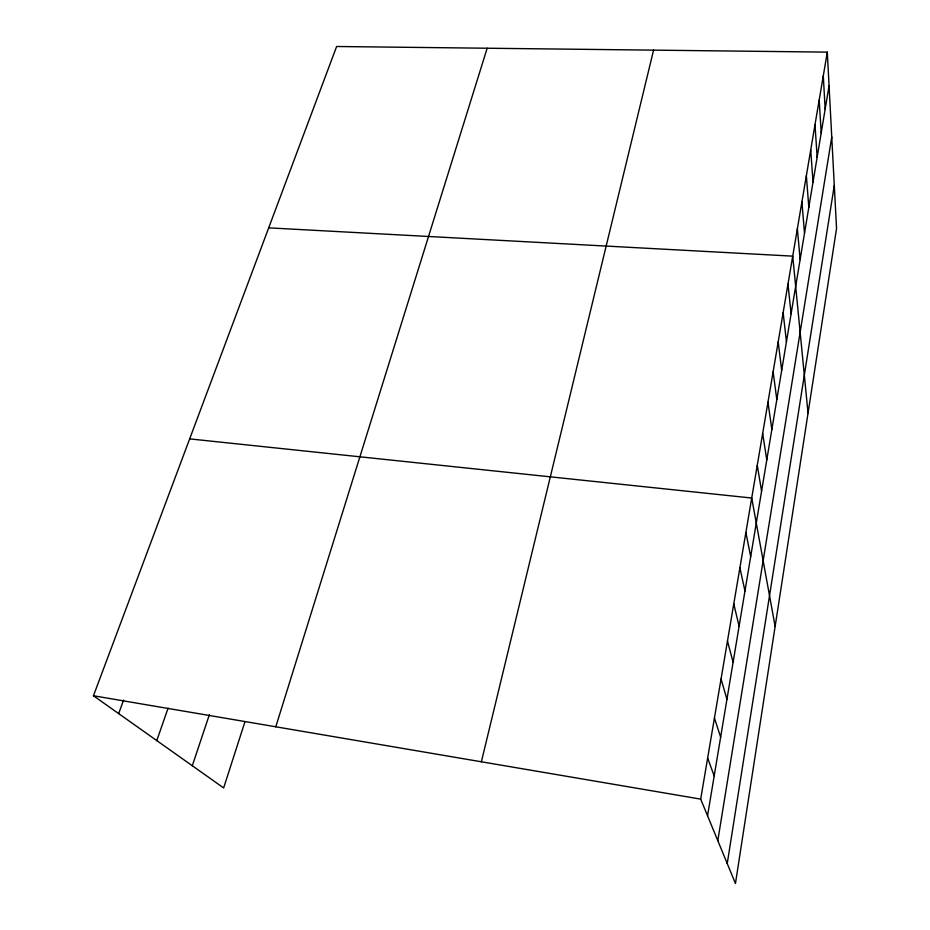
<?xml version="1.0" encoding="UTF-8"?>
<svg xmlns="http://www.w3.org/2000/svg" width="930" height="930" viewBox="0 0 930 930"><rect width="100%" height="100%" fill="white"/><g stroke="black" fill="none" stroke-linecap="round" stroke-linejoin="round"><path stroke-width="1.4" d="M727.237 863.552L834.291 185.349M717.809 840.662L831.757 137.001M707.556 815.773L829.06 85.711M827.305 52.127L836.547 228.466L735.456 883.5L700.685 799.114L827.305 52.127L336.625 46.5L93.453 695.756L223.642 787.931L244.95 721.75M481.368 761.786L653.581 50.139M275.78 726.795L487.169 48.232M192.301 765.739L209.355 714.74M156.775 740.594L168.074 708.183M118.668 713.612L123.585 700.092M268.7 227.85L792.72 256.145L808.042 413.199M189.662 438.89L751.719 498.027L775.132 626.425M93.453 695.756L700.685 799.114M707.649 758.043L714.182 775.957M714.426 718.03L720.645 737.13M721.041 679.04L726.946 699.255M727.481 641.014L733.096 662.3M733.77 603.942L739.106 626.227M739.896 567.765L744.965 591.015M745.883 532.472L750.684 556.617M757.264 465.36L761.589 491.133M762.67 433.438L766.773 459.955M767.959 402.237L771.854 429.451M773.132 371.721L776.817 399.609M778.189 341.88L781.677 370.396M783.141 312.689L786.443 341.798M787.977 284.115L791.105 313.794M797.359 228.768L800.137 259.493M801.904 201.961L804.52 233.163M806.357 175.712L808.821 207.367M810.716 149.986L813.029 182.071M814.994 124.783L817.156 157.275M819.179 100.08L821.202 132.955M823.283 75.865L825.166 109.112"/></g></svg>
